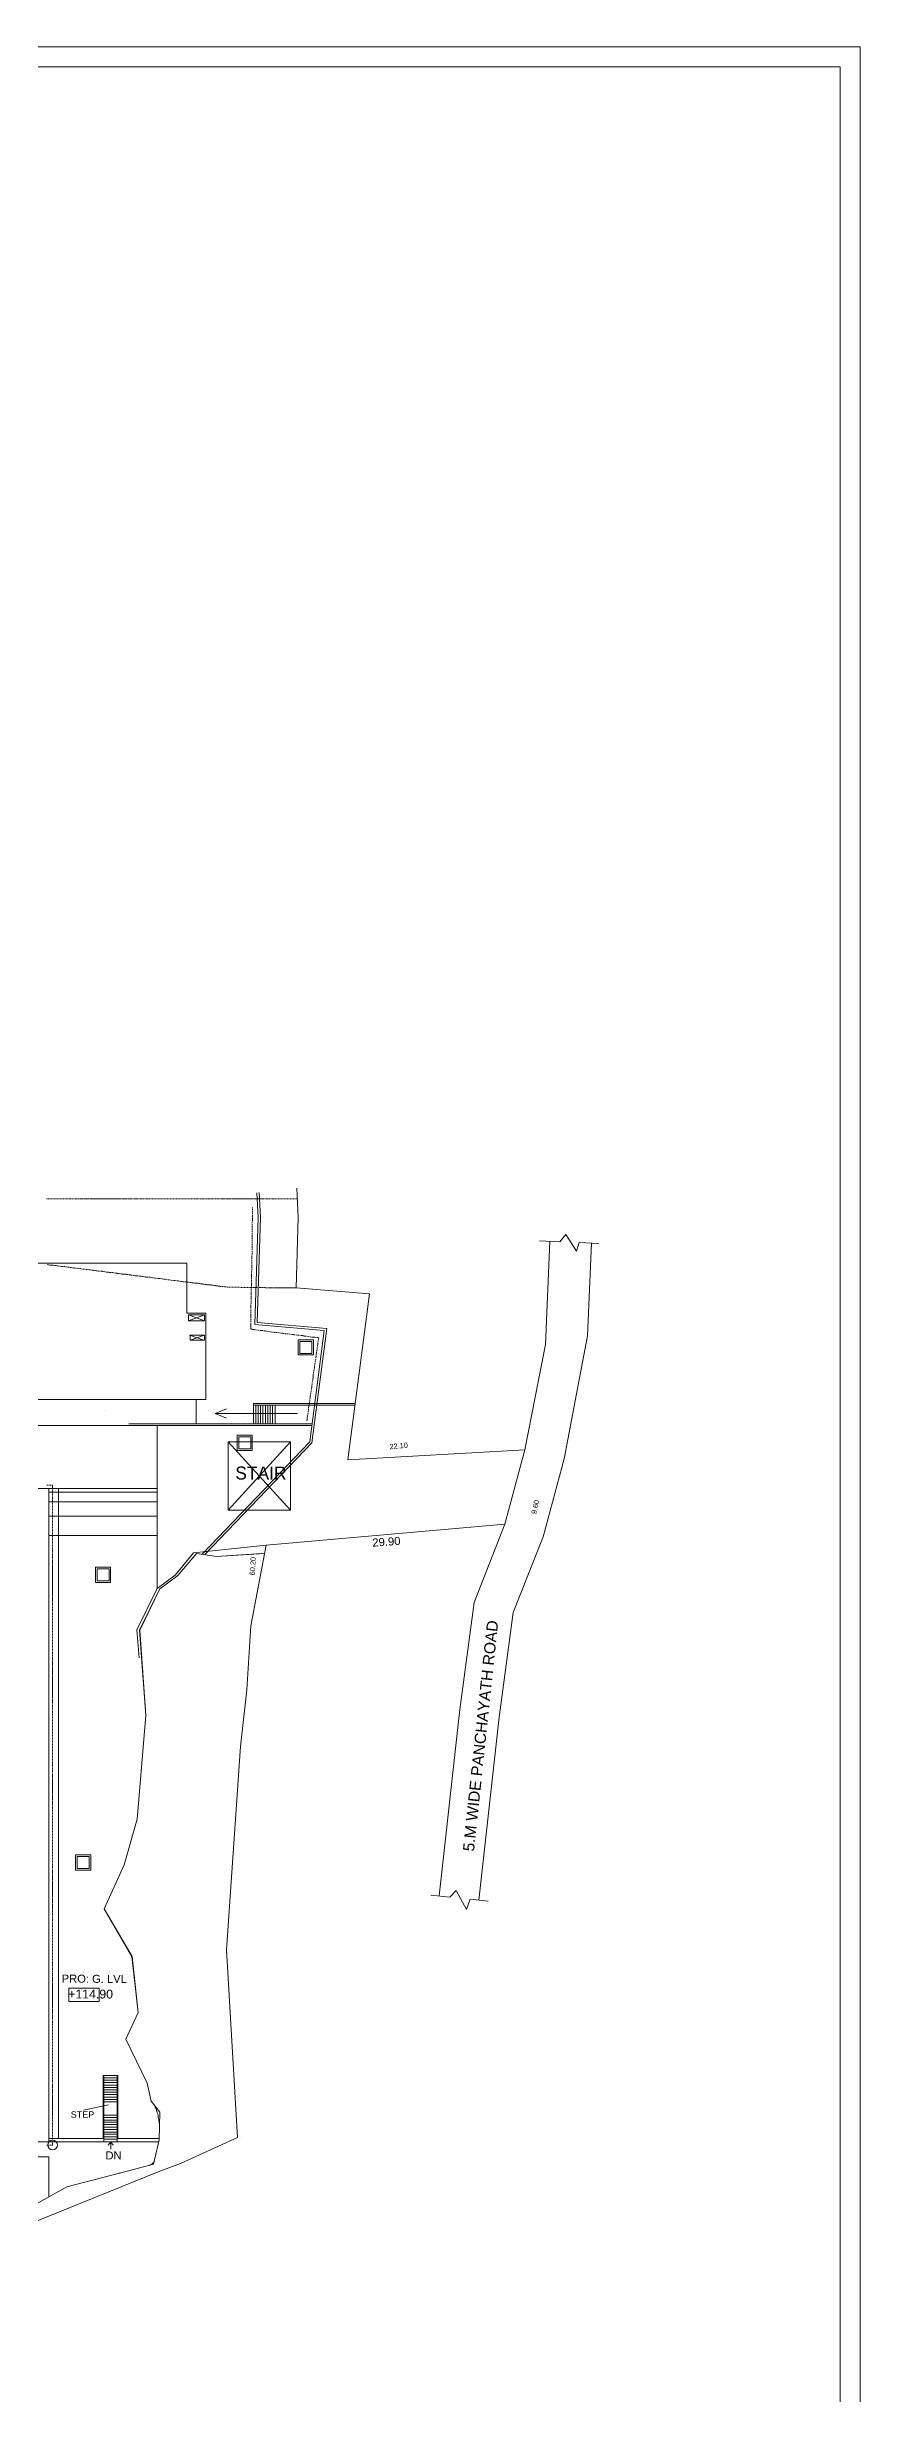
# Model space of a CAD drawing. Header units: inches. Extents: x 1969 to 240164, y 1364 to 46451.
# Drawn here: x 55597 to 65736, y 17221 to 46451 of the extents above; entities that cross this region are included whole.
import ezdxf

# ---------------------------------------------------------------- set-up
doc = ezdxf.new("R2010")
doc.units = ezdxf.units.IN
doc.header["$MEASUREMENT"] = 0
for name, color, linetype in [('PDF_0', 7, 'Continuous'), ('PDF_BH_Waste', 7, 'Continuous'), ('PDF_BOUNDARY', 7, 'Continuous'), ('PDF_CAR', 7, 'Continuous'), ('PDF_earth cutting area', 7, 'Continuous'), ('PDF_ESElevation', 7, 'Continuous'), ('PDF_ESMajor', 7, 'Continuous'), ('PDF_ESMinor', 7, 'Continuous'), ('PDF_foot path', 7, 'Continuous'), ('PDF_Hach', 7, 'Continuous'), ('PDF_HAT', 7, 'Continuous'), ('PDF_INTERNAL ROAD', 7, 'Continuous'), ('PDF_Lines', 7, 'Continuous'), ('PDF_RETAINING WALL', 7, 'Continuous'), ('PDF_ROAD', 7, 'Continuous'), ('PDF_S_USS_CIRCLE_TXT', 7, 'Continuous'), ('PDF_TEX', 7, 'Continuous'), ('PDF_TEXT', 7, 'Continuous'), ('PDF_TEXT2', 7, 'Continuous'), ('PDF_THIN-1', 7, 'Continuous'), ('PDF_title', 7, 'Continuous'), ('PDF_TXT', 7, 'Continuous'), ('PDF_Wall', 7, 'Continuous')]:
    doc.layers.add(name, color=color, linetype=linetype)
doc.styles.add('PDF ArialMT', font='arial.ttf')
doc.styles.add('PDF Century Gothic', font='GOTHIC.TTF')
doc.styles.add('PDF Swiss721BT-LightExtended', font='arial.ttf')

msp = doc.modelspace()

# ---------------------------------------------------------------- linework, layer by layer
at = {"layer": 'PDF_0', "lineweight": 0}
for points in [[(55592, 32100), (55605, 32100)], [(55612, 32100), (55622, 32100)], [(55629, 32100), (55643, 32100)], [(55649, 32100), (55660, 32100)], [(55667, 32100), (55680, 32100)], [(55687, 32100), (55697, 32100)], [(55704, 32100), (55718, 32100)], [(55724, 32100), (55735, 32100)], [(55742, 32100), (55755, 32100)], [(55762, 32100), (55772, 32100)], [(55779, 32100), (55793, 32100)], [(55799, 32100), (55810, 32100)], [(55817, 32100), (55830, 32100)], [(55837, 32100), (55847, 32100)], [(55854, 32100), (55868, 32100)], [(55874, 32100), (55885, 32100)], [(55892, 32100), (55905, 32100)], [(55912, 32100), (55922, 32100)], [(55929, 32100), (55943, 32100)], [(55949, 32100), (55960, 32100)], [(55967, 32100), (55980, 32100)], [(55987, 32100), (55997, 32100)], [(56004, 32100), (56018, 32100)], [(56024, 32100), (56035, 32100)], [(56041, 32100), (56055, 32100)], [(56062, 32100), (56072, 32100)], [(56079, 32100), (56093, 32100)], [(56099, 32100), (56110, 32100)], [(56116, 32100), (56130, 32100)], [(56137, 32100), (56147, 32100)], [(56154, 32100), (56168, 32100)], [(56174, 32100), (56185, 32100)], [(56191, 32100), (56205, 32100)], [(56212, 32100), (56222, 32100)], [(56229, 32100), (56243, 32100)], [(56249, 32100), (56260, 32100)], [(56266, 32100), (56280, 32100)], [(56287, 32100), (56297, 32100)], [(56304, 32100), (56318, 32100)], [(56324, 32100), (56335, 32100)], [(56341, 32100), (56355, 32100)], [(56362, 32100), (56372, 32100)], [(56379, 32100), (56393, 32100)], [(56399, 32100), (56410, 32100)], [(56416, 32100), (56430, 32100)], [(56437, 32100), (56447, 32100)], [(56454, 32100), (56468, 32100)], [(56474, 32100), (56485, 32100)], [(56491, 32100), (56505, 32100)], [(56512, 32100), (56522, 32100)], [(56529, 32100), (56543, 32100)], [(56549, 32100), (56560, 32100)], [(56566, 32100), (56580, 32100)], [(56587, 32100), (56597, 32100)], [(56604, 32100), (56618, 32100)], [(56624, 32100), (56635, 32100)], [(56641, 32100), (56655, 32100)], [(56662, 32100), (56672, 32100)], [(56679, 32100), (56693, 32100)], [(56699, 32100), (56710, 32100)], [(56716, 32100), (56730, 32100)], [(56737, 32100), (56747, 32100)], [(56754, 32100), (56768, 32100)], [(56774, 32100), (56785, 32100)], [(56791, 32100), (56805, 32100)], [(56812, 32100), (56822, 32100)], [(56829, 32100), (56843, 32100)], [(56849, 32100), (56860, 32100)], [(56866, 32100), (56880, 32100)], [(56887, 32100), (56897, 32100)], [(56904, 32100), (56918, 32100)], [(56924, 32100), (56935, 32100)], [(56941, 32100), (56955, 32100)], [(56962, 32100), (56972, 32100)], [(56979, 32100), (56993, 32100)], [(56999, 32100), (57010, 32100)], [(57016, 32100), (57030, 32100)], [(57037, 32100), (57047, 32100)], [(57054, 32100), (57068, 32100)], [(57074, 32100), (57085, 32100)], [(57091, 32100), (57105, 32100)], [(57112, 32100), (57122, 32100)], [(57129, 32100), (57143, 32100)], [(57149, 32100), (57160, 32100)], [(57166, 32100), (57180, 32100)], [(57187, 32100), (57197, 32100)], [(57204, 32100), (57218, 32100)], [(57224, 32100), (57235, 32100)], [(57241, 32100), (57255, 32100)], [(57262, 32100), (57272, 32100)], [(57279, 32100), (57292, 32100)], [(57299, 32100), (57310, 32100)], [(57316, 32100), (57330, 32100)], [(57337, 32100), (57347, 32100)], [(57354, 32100), (57367, 32100)], [(57374, 32100), (57385, 32100)], [(57391, 32100), (57405, 32100)], [(57412, 32100), (57422, 32100)], [(57429, 32100), (57442, 32100)], [(57449, 32100), (57460, 32100)], [(57466, 32100), (57480, 32100)], [(57487, 32100), (57497, 32100)], [(57504, 32100), (57517, 32100)], [(57524, 32100), (57535, 32100)], [(57541, 32100), (57555, 32100)], [(57562, 32100), (57572, 32100)], [(57579, 32100), (57592, 32100)], [(57599, 32100), (57610, 32100)], [(57616, 32100), (57630, 32100)], [(57637, 32100), (57647, 32100)], [(57654, 32100), (57667, 32100)], [(57674, 32100), (57684, 32100)], [(57691, 32100), (57705, 32100)], [(57712, 32100), (57722, 32100)], [(57729, 32100), (57742, 32100)], [(57749, 32100), (57759, 32100)], [(57766, 32100), (57780, 32100)], [(57787, 32100), (57797, 32100)], [(57804, 32100), (57817, 32100)], [(57824, 32100), (57834, 32100)], [(57841, 32100), (57855, 32100)], [(57862, 32100), (57872, 32100)], [(57879, 32100), (57892, 32100)], [(57899, 32100), (57909, 32100)], [(57916, 32100), (57930, 32100)], [(57937, 32100), (57947, 32100)], [(57954, 32100), (57967, 32100)], [(57974, 32100), (57984, 32100)], [(57991, 32100), (58005, 32100)], [(58012, 32100), (58022, 32100)], [(58029, 32100), (58042, 32100)], [(58049, 32100), (58059, 32100)], [(58066, 32100), (58080, 32100)], [(58087, 32100), (58097, 32100)], [(58104, 32100), (58117, 32100)], [(58124, 32100), (58134, 32100)], [(58141, 32100), (58155, 32100)], [(58162, 32100), (58172, 32100)], [(58179, 32100), (58192, 32100)], [(58199, 32100), (58209, 32100)], [(58216, 32100), (58230, 32100)], [(58237, 32100), (58247, 32100)], [(58254, 32100), (58267, 32100)], [(58274, 32100), (58284, 32100)], [(58291, 32100), (58305, 32100)], [(58312, 32100), (58322, 32100)], [(58329, 32100), (58342, 32100)], [(58349, 32100), (58359, 32100)], [(58366, 32100), (58380, 32100)], [(58387, 32100), (58397, 32100)], [(58404, 32100), (58417, 32100)], [(58424, 32100), (58434, 32100)], [(58441, 32100), (58455, 32100)], [(58462, 32100), (58472, 32100)], [(58479, 32100), (58492, 32100)], [(58499, 32100), (58509, 32100)], [(58516, 32100), (58530, 32100)], [(58537, 32100), (58547, 32100)], [(58554, 32100), (58567, 32100)], [(58574, 32100), (58584, 32100)], [(58591, 32100), (58605, 32100)], [(58612, 32100), (58622, 32100)], [(58629, 32100), (58642, 32100)], [(58649, 32100), (58659, 32100)], [(58666, 32100), (58680, 32100)], [(58687, 32100), (58697, 32100)], [(58704, 32100), (58717, 32100)], [(57848, 30999), (57862, 30999)], [(57869, 30999), (57879, 30999)], [(57886, 30999), (57899, 30999)], [(57906, 30999), (57916, 30999)], [(57923, 30999), (57937, 30999)], [(57944, 30999), (57954, 30999)], [(57961, 30999), (57974, 30999)], [(57981, 30999), (57991, 30999)], [(57998, 30999), (58012, 30995)], [(58019, 30995), (58029, 30995)], [(58036, 30995), (58049, 30995)], [(58056, 30995), (58066, 30995)], [(58073, 30995), (58087, 30995)], [(58094, 30995), (58104, 30995)], [(58111, 30995), (58124, 30995)], [(58131, 30995), (58141, 30995)], [(58148, 30995), (58162, 30995)], [(58169, 30995), (58179, 30995)], [(58186, 30995), (58199, 30995)], [(58206, 30995), (58216, 30995)], [(58223, 30995), (58237, 30995)], [(58244, 30995), (58254, 30995)], [(58261, 30995), (58274, 30995)], [(58281, 30995), (58291, 30995)], [(58298, 30995), (58312, 30995)], [(58319, 30992), (58329, 30992)], [(58336, 30992), (58349, 30992)], [(58356, 30992), (58366, 30992)], [(58373, 30992), (58387, 30992)], [(58394, 30992), (58404, 30992)], [(58411, 30992), (58424, 30992)], [(58431, 30992), (58441, 30992)], [(58448, 30992), (58462, 30992)], [(58468, 30992), (58479, 30992)], [(58486, 30992), (58499, 30992)], [(58506, 30992), (58516, 30992)], [(58523, 30992), (58537, 30992)], [(58543, 30992), (58554, 30992)], [(58561, 30992), (58574, 30992)], [(58581, 30992), (58591, 30992)], [(58598, 30992), (58612, 30992)], [(58618, 30992), (58629, 30989)], [(58636, 30989), (58649, 30989)], [(58656, 30989), (58666, 30989)], [(58673, 30989), (58687, 30989)], [(58693, 30989), (58704, 30989)], [(57361, 30580), (57562, 30655)], [(57361, 30655), (57562, 30580)], [(57555, 30338), (57374, 30399)], [(57381, 30338), (57562, 30399)], [(57456, 29598), (57456, 29598)], [(58680, 29550), (58172, 29550)], [(57456, 29298), (57456, 29298)], [(58721, 29424), (57988, 29424)], [(55622, 22709), (55622, 22705)], [(57834, 22705), (57834, 22709)], [(55854, 19522), (55854, 19518)]]:
    msp.add_lwpolyline(points, dxfattribs=at)
for points in [[(52162, 29598), (52104, 29598), (52104, 29618), (52162, 29618), (52162, 30218), (52104, 30218), (52104, 30239), (52162, 30239), (52162, 31299), (57340, 31299), (57340, 30675), (57579, 30675), (57579, 29598)], [(55615, 31278), (55602, 31282)], [(55632, 31275), (55622, 31278)], [(55653, 31275), (55639, 31275)], [(55670, 31272), (55660, 31275)], [(55690, 31268), (55677, 31272)], [(55707, 31268), (55694, 31268)], [(55728, 31265), (55714, 31268)], [(55745, 31261), (55731, 31265)], [(55762, 31261), (55752, 31261)], [(55782, 31258), (55769, 31258)], [(55799, 31255), (55789, 31258)], [(55820, 31255), (55806, 31255)], [(55837, 31251), (55827, 31251)], [(55857, 31248), (55844, 31251)], [(55874, 31248), (55864, 31248)], [(55895, 31244), (55881, 31244)], [(55912, 31241), (55898, 31244)], [(55932, 31241), (55919, 31241)], [(55949, 31237), (55936, 31237)], [(55967, 31234), (55956, 31237)], [(55987, 31231), (55973, 31234)], [(56004, 31231), (55994, 31231)], [(56024, 31227), (56011, 31231)], [(56041, 31224), (56031, 31227)], [(56062, 31224), (56048, 31224)], [(56079, 31220), (56069, 31224)], [(56099, 31217), (56086, 31220)], [(56116, 31217), (56106, 31217)], [(56137, 31214), (56123, 31214)], [(56154, 31210), (56140, 31214)], [(56174, 31210), (56161, 31210)], [(56191, 31207), (56178, 31207)], [(56209, 31203), (56198, 31207)], [(56229, 31203), (56215, 31203)], [(56246, 31200), (56236, 31200)], [(56266, 31197), (56253, 31200)], [(56284, 31197), (56273, 31197)], [(56304, 31193), (56290, 31193)], [(56321, 31190), (56311, 31193)], [(56341, 31186), (56328, 31190)], [(56359, 31186), (56345, 31186)], [(56379, 31183), (56365, 31186)], [(56396, 31180), (56382, 31183)], [(56413, 31180), (56403, 31180)], [(56433, 31176), (56420, 31180)], [(56451, 31173), (56440, 31176)], [(56471, 31173), (56457, 31173)], [(56488, 31169), (56478, 31169)], [(56508, 31166), (56495, 31169)], [(56526, 31166), (56515, 31166)], [(56546, 31162), (56532, 31162)], [(56563, 31159), (56553, 31162)], [(56583, 31159), (56570, 31159)], [(56601, 31156), (56587, 31156)], [(56621, 31152), (56607, 31156)], [(56638, 31152), (56624, 31152)], [(56655, 31149), (56645, 31149)], [(56676, 31145), (56662, 31149)], [(56693, 31142), (56682, 31145)], [(56713, 31142), (56699, 31142)], [(56730, 31139), (56720, 31142)], [(56751, 31135), (56737, 31139)], [(56768, 31135), (56757, 31135)], [(56788, 31132), (56774, 31135)], [(56805, 31128), (56791, 31132)], [(56825, 31128), (56812, 31128)], [(56843, 31125), (56829, 31125)], [(56860, 31122), (56849, 31125)], [(56880, 31122), (56866, 31122)], [(56897, 31118), (56887, 31118)], [(56918, 31115), (56904, 31118)], [(56935, 31115), (56924, 31115)], [(56955, 31111), (56941, 31111)], [(56972, 31108), (56962, 31111)], [(56993, 31108), (56979, 31108)], [(57010, 31105), (56996, 31105)], [(57030, 31101), (57016, 31105)], [(57047, 31098), (57033, 31101)], [(57068, 31098), (57054, 31098)], [(57085, 31094), (57071, 31098)], [(57102, 31091), (57091, 31094)], [(57122, 31091), (57108, 31091)], [(57139, 31087), (57129, 31091)], [(57160, 31084), (57146, 31087)], [(57177, 31084), (57166, 31084)], [(57197, 31081), (57183, 31081)], [(57214, 31077), (57204, 31081)], [(57235, 31077), (57221, 31077)], [(57252, 31074), (57238, 31074)], [(57272, 31070), (57258, 31074)], [(57289, 31070), (57275, 31070)], [(57306, 31067), (57296, 31067)], [(57327, 31064), (57313, 31067)], [(57344, 31064), (57333, 31064)], [(57364, 31060), (57350, 31060)], [(57381, 31057), (57371, 31060)], [(57402, 31053), (57388, 31057)], [(57419, 31053), (57408, 31053)], [(57439, 31050), (57425, 31053)], [(57456, 31047), (57442, 31050)], [(57477, 31047), (57463, 31047)], [(57494, 31043), (57480, 31047)], [(57511, 31040), (57500, 31043)], [(57531, 31040), (57517, 31040)], [(57548, 31036), (57538, 31036)], [(57569, 31033), (57555, 31036)], [(57586, 31033), (57575, 31033)], [(57606, 31030), (57592, 31030)], [(57623, 31026), (57613, 31030)], [(57644, 31026), (57630, 31026)], [(57661, 31023), (57650, 31023)], [(57681, 31019), (57667, 31023)], [(57698, 31019), (57684, 31019)], [(57719, 31016), (57705, 31016)], [(57736, 31013), (57722, 31016)], [(57753, 31013), (57742, 31013)], [(57773, 31009), (57759, 31009)], [(57790, 31006), (57780, 31009)], [(57811, 31002), (57797, 31006)], [(57828, 31002), (57817, 31002)], [(57848, 30999), (57834, 31002)], [(57562, 30580), (57361, 30580), (57361, 30655), (57562, 30655)], [(57562, 30338), (57381, 30338), (57381, 30399), (57562, 30399)]]:
    msp.add_lwpolyline(points, close=True, dxfattribs=at)
at = {"layer": 'PDF_BH_Waste', "lineweight": 0}
for points in [[(1969, 1364), (65736, 1364), (65736, 46451), (1969, 46451)], [(2218, 1612), (65487, 1612), (65487, 46202), (2218, 46202)]]:
    msp.add_lwpolyline(points, close=True, dxfattribs=at)
at = {"layer": 'PDF_BOUNDARY', "lineweight": 0}
msp.add_lwpolyline([(58329, 27784), (61308, 28047), (61557, 28974), (59348, 28848), (59617, 30914), (58704, 30989), (58731, 31868), (58711, 32233), (58731, 31868), (58704, 30989), (59617, 30914), (59348, 28848), (61557, 28974), (61308, 28047), (58329, 27784), (58141, 26779)], close=True, dxfattribs=at)
for points in [[(58141, 26779), (58329, 27784), (58141, 26779), (58090, 25981), (58012, 25276), (57834, 22743), (57974, 20405), (57262, 20081), (57003, 19985), (52510, 18165), (43232, 21560), (38698, 25657), (38176, 20186), (37740, 15609), (29065, 15346), (24017, 15193), (18996, 15118), (19442, 16686), (8769, 16604), (8824, 18274), (8909, 20326), (8950, 20947), (9080, 21601), (9083, 21625)], [(58005, 20401), (58005, 20401)]]:
    msp.add_lwpolyline(points, dxfattribs=at)
at = {"layer": 'PDF_CAR', "lineweight": 0}
msp.add_lwpolyline([(56365, 20810), (56052, 20745)], dxfattribs=at)
msp.add_lwpolyline([(56365, 20810), (56365, 20810), (56365, 20810)], close=True, dxfattribs=at)
at = {"layer": 'PDF_earth cutting area', "lineweight": 0}
for points in [[(56747, 26383), (56720, 26728), (56972, 27246), (57197, 27409), (57425, 27689), (58329, 27784)], [(54825, 19222), (55844, 19791), (56597, 19985), (56924, 20071), (56996, 20377), (57003, 20722), (56897, 20858), (56849, 21080), (56580, 21628), (56733, 21962), (56655, 22658), (56311, 23254), (56560, 23803), (56723, 24372), (56829, 25661), (56751, 26724), (57003, 27242), (57228, 27406), (57460, 27682), (57712, 27645), (58308, 27682)]]:
    msp.add_lwpolyline(points, dxfattribs=at)
at = {"layer": 'PDF_ESElevation', "lineweight": 0}
msp.add_lwpolyline([(55622, 28490), (55742, 28490), (55742, 20391)], dxfattribs=at)
at = {"layer": 'PDF_ESMajor', "lineweight": 0}
for points in [[(56999, 20565), (56999, 20572), (56996, 20589), (56996, 20602), (56993, 20616), (56993, 20630), (56989, 20643), (56986, 20653), (56986, 20664), (56982, 20674), (56982, 20684), (56979, 20691), (56979, 20701), (56975, 20708), (56972, 20718), (56972, 20725), (56969, 20732), (56965, 20739), (56962, 20749), (56962, 20756), (56958, 20763), (56955, 20769), (56952, 20776), (56952, 20780), (56948, 20783), (56948, 20786), (56948, 20790), (56945, 20793), (56945, 20797), (56945, 20800)], [(56495, 19961), (56498, 19961), (56512, 19965)]]:
    msp.add_lwpolyline(points, dxfattribs=at)
at = {"layer": 'PDF_ESMinor', "lineweight": 0}
for points in [[(58049, 29387), (58049, 29387)], [(56877, 20057), (56880, 20060), (56897, 20067), (56911, 20077), (56921, 20088), (56931, 20098)], [(56924, 20071), (56924, 20071)]]:
    msp.add_lwpolyline(points, dxfattribs=at)
at = {"layer": 'PDF_foot path', "lineweight": 0}
msp.add_lwpolyline([(53222, 20166), (55622, 20166), (55622, 19668)], dxfattribs=at)
at = {"layer": 'PDF_Hach', "lineweight": 0}
for points in [[(55622, 28490), (56972, 28490)], [(55622, 28446), (56972, 28446)], [(55622, 28326), (56972, 28326)], [(55622, 28146), (56972, 28146)], [(55622, 27904), (56972, 27904)]]:
    msp.add_lwpolyline(points, dxfattribs=at)
at = {"layer": 'PDF_HAT', "lineweight": 0}
msp.add_lwpolyline([(53222, 24008), (53222, 21973), (53222, 20953), (53468, 20953), (53468, 20353), (54426, 20353), (54903, 20353), (55622, 20353), (55622, 28490), (53253, 28490), (53222, 28490), (53222, 24430), (53042, 24430), (53042, 24008)], close=True, dxfattribs=at)
at = {"layer": 'PDF_INTERNAL ROAD', "lineweight": 0}
for points in [[(61557, 28974), (61812, 30283), (61867, 31572)], [(61737, 31575), (61993, 31565), (62065, 31653), (62201, 31449), (62235, 31554), (62477, 31541)], [(62385, 31548), (62337, 30392), (62044, 28862), (61785, 27890), (61410, 26946), (61240, 25671)], [(61308, 28047), (60923, 27072), (60746, 25736), (60486, 23414)], [(61240, 25681), (60984, 23363)], [(60384, 23425), (60619, 23401), (60698, 23483), (60827, 23244), (60875, 23374), (61097, 23350)]]:
    msp.add_lwpolyline(points, dxfattribs=at)
at = {"layer": 'PDF_Lines', "lineweight": 0}
for points in [[(56924, 20071), (56996, 20377), (57003, 20722), (56897, 20858), (56849, 21080), (56580, 21628), (56733, 21962), (56658, 22658), (56311, 23254), (56560, 23803), (56723, 24372), (56829, 25661), (56754, 26724), (57003, 27242), (57228, 27406), (57460, 27682), (57712, 27645), (58278, 27679)], [(54825, 19222), (55844, 19791), (54825, 19222)]]:
    msp.add_lwpolyline(points, dxfattribs=at)
at = {"layer": 'PDF_RETAINING WALL', "lineweight": 0}
for points in [[(57531, 27672), (58874, 29073), (59055, 30457), (58189, 30532), (58230, 31865), (58213, 32175)], [(57565, 27669), (58901, 29059), (59089, 30484), (58220, 30559), (58261, 31865), (58244, 32178)], [(56924, 20071), (56996, 20377), (57003, 20722), (56897, 20858), (56849, 21080), (56580, 21628), (56733, 21962), (56655, 22658), (56311, 23254), (56560, 23803), (56723, 24372), (56829, 25661), (56751, 26724), (57003, 27242), (57228, 27406), (57460, 27682), (57712, 27645), (58271, 27679)]]:
    msp.add_lwpolyline(points, dxfattribs=at)
msp.add_lwpolyline([(56924, 20071), (56597, 19985)], close=True, dxfattribs=at)
at = {"layer": 'PDF_ROAD', "lineweight": 0}
msp.add_lwpolyline([(54041, 28490), (55622, 28490), (55622, 20353), (53475, 20353), (53475, 20953), (53222, 20953), (53222, 24008), (53042, 24008), (53042, 24430), (53222, 24430), (53222, 28040)], dxfattribs=at)
at = {"layer": 'PDF_S_USS_CIRCLE_TXT', "lineweight": 0}
for points in [[(58172, 29298), (58172, 29550), (58441, 29550)], [(58203, 29530), (58203, 29298)], [(58230, 29530), (58230, 29298)], [(58261, 29530), (58261, 29298)], [(58291, 29530), (58291, 29298)], [(58322, 29530), (58322, 29298)], [(58353, 29530), (58353, 29298)], [(58380, 29530), (58380, 29298)], [(58411, 29530), (58411, 29298)], [(58441, 29530), (58441, 29298)], [(58636, 29073), (57855, 28221)], [(57855, 29073), (58636, 28221)]]:
    msp.add_lwpolyline(points, dxfattribs=at)
msp.add_lwpolyline([(57855, 29073), (58636, 29073), (58636, 28221), (57855, 28221)], close=True, dxfattribs=at)
at = {"layer": 'PDF_TEX', "lineweight": 0}
for points in [[(58731, 30344), (58922, 30344), (58922, 30154), (58731, 30154)], [(58751, 30324), (58901, 30324), (58901, 30174), (58751, 30174)], [(57967, 29155), (58158, 29155), (58158, 28964), (57967, 28964)], [(57988, 29134), (58138, 29134), (58138, 28984), (57988, 28984)], [(56202, 27512), (56389, 27512), (56389, 27321), (56202, 27321)], [(56222, 27491), (56372, 27491), (56372, 27341), (56222, 27341)], [(55953, 23926), (56144, 23926), (56144, 23735), (55953, 23735)], [(55973, 23905), (56123, 23905), (56123, 23755), (55973, 23755)]]:
    msp.add_lwpolyline(points, close=True, dxfattribs=at)
for points in [[(57442, 29598), (57456, 29598), (57456, 29451)], [(58094, 29277), (52023, 29277)], [(56972, 27246), (56972, 29277)], [(57442, 29298), (57456, 29298), (57456, 29448)], [(57456, 29451), (57456, 29451)], [(57456, 29448), (57456, 29448)], [(57988, 29424), (57695, 29424), (57834, 29485)], [(57695, 29424), (57834, 29366)], [(55622, 26383), (55622, 28490), (53253, 28490), (53222, 28490), (53222, 26383)]]:
    msp.add_lwpolyline(points, dxfattribs=at)
at = {"layer": 'PDF_TEXT2', "lineweight": 0}
for points in [[(58162, 31977), (58162, 31991)], [(58162, 31957), (58162, 31970)], [(58162, 31933), (58162, 31950)], [(58162, 31912), (58162, 31926)], [(58162, 31889), (58162, 31902)], [(58162, 31865), (58162, 31882)], [(58155, 31595), (58155, 31612)], [(58155, 31575), (58155, 31589)], [(58158, 31800), (58158, 31814)], [(58158, 31776), (58158, 31790)], [(58158, 31752), (58158, 31769)], [(58158, 31732), (58158, 31745)], [(58158, 31708), (58158, 31725)], [(58158, 31687), (58158, 31701)], [(58158, 31664), (58158, 31677)], [(58158, 31640), (58158, 31657)], [(58158, 31619), (58158, 31633)], [(58162, 31844), (58162, 31858)], [(58162, 31820), (58162, 31837)], [(58151, 31394), (58155, 31408)], [(58151, 31370), (58151, 31387)], [(58151, 31350), (58151, 31364)], [(58151, 31326), (58151, 31340)], [(58151, 31302), (58151, 31319)], [(58151, 31282), (58151, 31295)], [(58155, 31551), (58155, 31565)], [(58155, 31527), (58155, 31544)], [(58155, 31507), (58155, 31520)], [(58155, 31483), (58155, 31500)], [(58155, 31462), (58155, 31476)], [(58155, 31439), (58155, 31452)], [(58155, 31415), (58155, 31432)], [(58145, 30989), (58148, 31002)], [(58148, 31190), (58151, 31207)], [(58148, 31169), (58148, 31183)], [(58148, 31145), (58148, 31162)], [(58148, 31125), (58148, 31139)], [(58148, 31101), (58148, 31115)], [(58148, 31077), (58148, 31094)], [(58148, 31057), (58148, 31070)], [(58148, 31033), (58148, 31050)], [(58148, 31013), (58148, 31026)], [(58151, 31258), (58151, 31275)], [(58151, 31237), (58151, 31251)], [(58151, 31214), (58151, 31227)], [(58141, 30788), (58145, 30801)], [(58141, 30764), (58141, 30777)], [(58141, 30740), (58141, 30757)], [(58141, 30719), (58141, 30733)], [(58141, 30695), (58141, 30713)], [(58145, 30965), (58145, 30982)], [(58145, 30944), (58145, 30958)], [(58145, 30920), (58145, 30938)], [(58145, 30900), (58145, 30914)], [(58145, 30876), (58145, 30890)], [(58145, 30852), (58145, 30869)], [(58145, 30832), (58145, 30845)], [(58145, 30808), (58145, 30825)], [(58138, 30583), (58141, 30600)], [(58138, 30563), (58138, 30576)], [(58138, 30539), (58138, 30552)], [(58138, 30515), (58138, 30532)], [(58138, 30494), (58138, 30508)], [(58155, 30474), (58138, 30474), (58138, 30488)], [(58141, 30675), (58141, 30689)], [(58141, 30651), (58141, 30665)], [(58141, 30627), (58141, 30644)], [(58141, 30607), (58141, 30621)], [(58179, 30471), (58162, 30471)], [(58199, 30467), (58186, 30467)], [(58223, 30464), (58209, 30467)], [(58244, 30460), (58230, 30464)], [(58267, 30457), (58254, 30460)], [(58291, 30457), (58274, 30457)], [(58312, 30453), (58298, 30453)], [(58336, 30450), (58319, 30450)], [(58356, 30447), (58342, 30450)], [(58380, 30443), (58363, 30447)], [(58400, 30440), (58387, 30443)], [(58424, 30440), (58411, 30440)], [(58445, 30436), (58431, 30436)], [(58468, 30433), (58455, 30436)], [(58492, 30430), (58475, 30433)], [(58513, 30426), (58499, 30430)], [(58537, 30426), (58520, 30426)], [(58557, 30423), (58543, 30423)], [(58581, 30419), (58564, 30419)], [(58601, 30416), (58588, 30419)], [(58625, 30413), (58608, 30416)], [(58646, 30409), (58632, 30413)], [(58670, 30409), (58656, 30409)], [(58690, 30406), (58676, 30406)], [(58714, 30402), (58700, 30406)], [(58738, 30399), (58721, 30402)], [(58758, 30396), (58745, 30399)], [(58782, 30396), (58765, 30396)], [(58803, 30392), (58789, 30392)], [(58826, 30389), (58809, 30389)], [(58847, 30385), (58833, 30389)], [(58871, 30382), (58854, 30385)], [(58891, 30378), (58878, 30382)], [(58915, 30378), (58901, 30378)], [(58939, 30375), (58922, 30375)], [(58959, 30372), (58946, 30372)], [(58949, 30113), (58949, 30126)], [(58953, 30133), (58953, 30147)], [(58956, 30157), (58956, 30171)], [(58959, 30177), (58959, 30194)], [(58963, 30201), (58963, 30215)], [(58983, 30355), (58987, 30368), (58966, 30372)], [(58966, 30246), (58970, 30259)], [(58966, 30222), (58966, 30239)], [(58970, 30266), (58973, 30283)], [(58973, 30290), (58976, 30303)], [(58976, 30310), (58980, 30327)], [(58980, 30334), (58983, 30348)], [(58908, 29823), (58908, 29837)], [(58912, 29843), (58912, 29860)], [(58915, 29867), (58915, 29881)], [(58918, 29911), (58922, 29925)], [(58918, 29888), (58918, 29905)], [(58922, 29932), (58925, 29949)], [(58925, 29956), (58929, 29969)], [(58929, 29976), (58932, 29993)], [(58932, 30000), (58935, 30014)], [(58935, 30021), (58939, 30038)], [(58939, 30044), (58942, 30058)], [(58942, 30068), (58946, 30082)], [(58946, 30089), (58949, 30102)], [(58864, 29509), (58864, 29526)], [(58867, 29533), (58867, 29547)], [(58871, 29554), (58871, 29571)], [(58874, 29598), (58878, 29615)], [(58874, 29577), (58874, 29591)], [(58878, 29622), (58881, 29635)], [(58881, 29642), (58884, 29659)], [(58884, 29666), (58888, 29680)], [(58888, 29687), (58891, 29704)], [(58891, 29710), (58895, 29724)], [(58895, 29734), (58898, 29748)], [(58898, 29755), (58901, 29768)], [(58901, 29779), (58905, 29792)], [(58905, 29799), (58905, 29813)], [(58837, 29335), (58840, 29346)], [(58840, 29352), (58843, 29370)], [(58843, 29376), (58847, 29390)], [(58847, 29397), (58850, 29414)], [(58850, 29421), (58854, 29434)], [(58854, 29445), (58857, 29458)], [(58857, 29465), (58857, 29479)], [(58860, 29489), (58860, 29502)]]:
    msp.add_lwpolyline(points, dxfattribs=at)
at = {"layer": 'PDF_THIN-1', "lineweight": 0}
for points in [[(56297, 20391), (56297, 21178), (56481, 21178), (56481, 20391)], [(56307, 20353), (56307, 21178)], [(56307, 21148), (56471, 21148)], [(56307, 21120), (56471, 21120)], [(56307, 21090), (56471, 21090)], [(56307, 21059), (56471, 21059)], [(56471, 20353), (56471, 21178)], [(56307, 21028), (56471, 21028)], [(56307, 20998), (56471, 20998)], [(56307, 20970), (56471, 20970)], [(56307, 20940), (56471, 20940)], [(56307, 20909), (56471, 20909)], [(56307, 20878), (56471, 20878)], [(56307, 20848), (56471, 20848)], [(56307, 20684), (56471, 20684)], [(56307, 20653), (56471, 20653)], [(56307, 20623), (56471, 20623)], [(56307, 20595), (56471, 20595)], [(56307, 20565), (56471, 20565)], [(56307, 20534), (56471, 20534)], [(56307, 20503), (56471, 20503)], [(56307, 20473), (56471, 20473)], [(55622, 20391), (56307, 20391)], [(55622, 20353), (56993, 20353)], [(56307, 20446), (56471, 20446)], [(56307, 20415), (56471, 20415)], [(56307, 20384), (56471, 20384)], [(56471, 20391), (56996, 20391)]]:
    msp.add_lwpolyline(points, dxfattribs=at)
at = {"layer": 'PDF_title', "lineweight": 0}
msp.add_lwpolyline([(57003, 19985), (57262, 20081)], dxfattribs=at)
at = {"layer": 'PDF_TXT', "lineweight": 0}
for points in [[(56321, 29468), (56321, 29468)], [(55609, 28534), (55598, 28534)], [(55629, 28534), (55615, 28534)], [(55646, 28534), (55636, 28534)], [(55667, 28521), (55667, 28534), (55653, 28534)], [(55667, 28504), (55667, 28514)], [(55667, 28483), (55667, 28497)], [(55667, 28466), (55667, 28476)], [(55667, 28446), (55667, 28459)], [(55667, 28429), (55667, 28439)], [(55667, 28408), (55667, 28422)], [(55667, 28391), (55667, 28401)], [(55667, 28371), (55667, 28384)], [(55667, 28354), (55667, 28364)], [(55667, 28333), (55667, 28347)], [(55667, 28316), (55667, 28326)], [(55667, 28296), (55667, 28309)], [(55667, 28279), (55667, 28289)], [(55667, 28258), (55667, 28272)], [(55667, 28241), (55667, 28251)], [(55667, 28221), (55667, 28234)], [(55667, 28204), (55667, 28214)], [(55667, 28183), (55667, 28197)], [(55667, 28166), (55667, 28176)], [(55667, 28146), (55667, 28159)], [(55667, 28129), (55667, 28139)], [(55667, 28108), (55667, 28122)], [(55667, 28091), (55667, 28101)], [(55667, 28071), (55667, 28084)], [(55667, 28054), (55667, 28064)], [(55667, 28033), (55667, 28047)], [(55667, 28016), (55667, 28026)], [(55667, 27996), (55667, 28009)], [(55667, 27979), (55667, 27989)], [(55667, 27958), (55667, 27972)], [(55667, 27941), (55667, 27951)], [(55667, 27921), (55667, 27934)], [(55667, 27904), (55667, 27914)], [(55667, 27883), (55667, 27897)], [(55667, 27866), (55667, 27876)], [(55667, 27846), (55667, 27859)], [(55667, 27829), (55667, 27839)], [(55667, 27808), (55667, 27822)], [(55667, 27791), (55667, 27802)], [(55667, 27771), (55667, 27784)], [(55667, 27754), (55667, 27764)], [(55667, 27733), (55667, 27747)], [(55667, 27716), (55667, 27727)], [(55667, 27696), (55667, 27709)], [(55667, 27679), (55667, 27689)], [(55667, 27658), (55667, 27672)], [(55667, 27641), (55667, 27652)], [(55667, 27621), (55667, 27634)], [(55667, 27604), (55667, 27614)], [(55667, 27583), (55667, 27597)], [(55667, 27566), (55667, 27577)], [(55667, 27546), (55667, 27559)], [(55667, 27529), (55667, 27539)], [(55667, 27508), (55667, 27522)], [(55667, 27491), (55667, 27502)], [(55667, 27471), (55667, 27484)], [(55667, 27454), (55667, 27464)], [(55667, 27433), (55667, 27447)], [(55667, 27416), (55667, 27427)], [(55667, 27396), (55667, 27409)], [(55667, 27379), (55667, 27389)], [(55667, 27358), (55667, 27372)], [(55667, 27341), (55667, 27352)], [(55667, 27321), (55667, 27335)], [(55667, 27304), (55667, 27314)], [(55667, 27283), (55667, 27297)], [(55667, 27266), (55667, 27277)], [(55667, 27246), (55667, 27260)], [(55667, 27229), (55667, 27239)], [(55667, 27208), (55667, 27222)], [(55667, 27191), (55667, 27202)], [(55667, 27171), (55667, 27185)], [(55667, 27154), (55667, 27164)], [(55667, 27133), (55667, 27147)], [(55667, 27116), (55667, 27127)], [(55667, 27096), (55667, 27110)], [(55667, 27079), (55667, 27089)], [(55667, 27058), (55667, 27072)], [(55667, 27041), (55667, 27052)], [(55667, 27021), (55667, 27035)], [(55667, 27004), (55667, 27014)], [(55667, 26983), (55667, 26997)], [(55667, 26966), (55667, 26977)], [(55667, 26946), (55667, 26960)], [(55667, 26929), (55667, 26939)], [(55667, 26908), (55667, 26922)], [(55667, 26891), (55667, 26902)], [(55667, 26871), (55667, 26885)], [(55667, 26854), (55667, 26864)], [(55667, 26833), (55667, 26847)], [(55667, 26816), (55667, 26827)], [(55667, 26796), (55667, 26810)], [(55667, 26779), (55667, 26789)], [(55667, 26758), (55667, 26772)], [(55667, 26741), (55667, 26752)], [(55667, 26721), (55667, 26735)], [(55667, 26704), (55667, 26714)], [(55667, 26683), (55667, 26697)], [(55667, 26666), (55667, 26677)], [(55667, 26646), (55667, 26660)], [(55667, 26629), (55667, 26639)], [(55667, 26608), (55667, 26622)], [(55667, 26591), (55667, 26602)], [(55667, 26571), (55667, 26585)], [(55667, 26554), (55667, 26564)], [(55667, 26533), (55667, 26547)], [(55667, 26516), (55667, 26527)], [(55667, 26496), (55667, 26510)], [(55667, 26479), (55667, 26489)], [(55667, 26458), (55667, 26472)], [(55667, 26441), (55667, 26452)], [(55667, 26421), (55667, 26435)], [(55667, 26404), (55667, 26414)], [(55667, 26383), (55667, 26397)], [(55667, 26366), (55667, 26377)], [(55667, 26346), (55667, 26360)], [(55667, 26329), (55667, 26339)], [(55667, 26308), (55667, 26322)], [(55667, 26291), (55667, 26302)], [(55667, 26271), (55667, 26285)], [(55667, 26254), (55667, 26264)], [(55667, 26233), (55667, 26247)], [(55667, 26216), (55667, 26227)], [(55667, 26196), (55667, 26210)], [(55667, 26179), (55667, 26189)], [(55667, 26159), (55667, 26172)], [(55667, 26141), (55667, 26152)], [(55667, 26121), (55667, 26135)], [(55667, 26104), (55667, 26114)], [(55667, 26084), (55667, 26097)], [(55667, 26066), (55667, 26077)], [(55667, 26046), (55667, 26060)], [(55667, 26029), (55667, 26039)], [(55667, 26009), (55667, 26022)], [(55667, 25991), (55667, 26002)], [(55667, 25971), (55667, 25985)], [(55667, 25954), (55667, 25964)], [(55667, 25934), (55667, 25947)], [(55667, 25916), (55667, 25927)], [(55667, 25896), (55667, 25910)], [(55667, 25879), (55667, 25889)], [(55667, 25859), (55667, 25872)], [(55667, 25841), (55667, 25852)], [(55667, 25821), (55667, 25835)], [(55667, 25804), (55667, 25814)], [(55667, 25784), (55667, 25797)], [(55667, 25767), (55667, 25777)], [(55667, 25746), (55667, 25760)], [(55667, 25729), (55667, 25739)], [(55667, 25709), (55667, 25722)], [(55667, 25692), (55667, 25702)], [(55667, 25671), (55667, 25685)], [(55667, 25654), (55667, 25664)], [(55667, 25634), (55667, 25647)], [(55667, 25617), (55667, 25627)], [(55667, 25596), (55667, 25610)], [(55667, 25579), (55667, 25589)], [(55667, 25559), (55667, 25572)], [(55667, 25542), (55667, 25552)], [(55667, 25521), (55667, 25535)], [(55667, 25504), (55667, 25514)], [(55667, 25484), (55667, 25497)], [(55667, 25467), (55667, 25477)], [(55667, 25446), (55667, 25460)], [(55667, 25429), (55667, 25439)], [(55667, 25409), (55667, 25422)], [(55667, 25392), (55667, 25402)], [(55667, 25371), (55667, 25385)], [(55667, 25354), (55667, 25364)], [(55667, 25334), (55667, 25347)], [(55667, 25317), (55667, 25327)], [(55667, 25296), (55667, 25310)], [(55667, 25279), (55667, 25289)], [(55667, 25259), (55667, 25272)], [(55667, 25242), (55667, 25252)], [(55667, 25221), (55667, 25235)], [(55667, 25204), (55667, 25214)], [(55667, 25184), (55667, 25197)], [(55667, 25167), (55667, 25177)], [(55667, 25146), (55667, 25160)], [(55667, 25129), (55667, 25139)], [(55667, 25109), (55667, 25122)], [(55667, 25092), (55667, 25102)], [(55667, 25071), (55667, 25085)], [(55667, 25054), (55667, 25064)], [(55667, 25034), (55667, 25047)], [(55667, 25017), (55667, 25027)], [(55667, 24996), (55667, 25010)], [(55667, 24979), (55667, 24989)], [(55667, 24959), (55667, 24972)], [(55667, 24942), (55667, 24952)], [(55667, 24921), (55667, 24935)], [(55667, 24904), (55667, 24914)], [(55667, 24884), (55667, 24897)], [(55667, 24867), (55667, 24877)], [(55667, 24846), (55667, 24860)], [(55667, 24829), (55667, 24839)], [(55667, 24809), (55667, 24822)], [(55667, 24792), (55667, 24802)], [(55667, 24771), (55667, 24785)], [(55667, 24754), (55667, 24764)], [(55667, 24734), (55667, 24747)], [(55667, 24717), (55667, 24727)], [(55667, 24696), (55667, 24710)], [(55667, 24679), (55667, 24689)], [(55667, 24659), (55667, 24672)], [(55667, 24642), (55667, 24652)], [(55667, 24621), (55667, 24635)], [(55667, 24604), (55667, 24614)], [(55667, 24584), (55667, 24597)], [(55667, 24567), (55667, 24577)], [(55667, 24546), (55667, 24560)], [(55667, 24529), (55667, 24539)], [(55667, 24509), (55667, 24522)], [(55667, 24492), (55667, 24502)], [(55667, 24471), (55667, 24485)], [(55667, 24454), (55667, 24464)], [(55667, 24434), (55667, 24447)], [(55667, 24417), (55667, 24427)], [(55667, 24396), (55667, 24410)], [(55667, 24379), (55667, 24389)], [(55667, 24359), (55667, 24372)], [(55667, 24342), (55667, 24352)], [(55667, 24321), (55667, 24335)], [(55667, 24304), (55667, 24314)], [(55667, 24284), (55667, 24297)], [(55667, 24267), (55667, 24277)], [(55667, 24246), (55667, 24260)], [(55667, 24229), (55667, 24239)], [(55667, 24209), (55667, 24222)], [(55667, 24192), (55667, 24202)], [(55667, 24171), (55667, 24185)], [(55667, 24154), (55667, 24164)], [(55667, 24134), (55667, 24147)], [(55667, 24117), (55667, 24127)], [(55667, 24096), (55667, 24110)], [(55667, 24079), (55667, 24089)], [(55667, 24059), (55667, 24072)], [(55667, 24042), (55667, 24052)], [(55667, 24021), (55667, 24035)], [(55667, 24004), (55667, 24014)], [(55667, 23984), (55667, 23997)], [(55667, 23967), (55667, 23977)], [(55667, 23946), (55667, 23960)], [(55667, 23929), (55667, 23939)], [(55667, 23909), (55667, 23922)], [(55667, 23892), (55667, 23902)], [(55667, 23871), (55667, 23885)], [(55667, 23854), (55667, 23864)], [(55667, 23834), (55667, 23847)], [(55667, 23817), (55667, 23827)], [(55667, 23796), (55667, 23810)], [(55667, 23779), (55667, 23789)], [(55667, 23759), (55667, 23772)], [(55667, 23742), (55667, 23752)], [(55667, 23721), (55667, 23735)], [(55667, 23704), (55667, 23714)], [(55667, 23684), (55667, 23697)], [(55667, 23667), (55667, 23677)], [(55667, 23646), (55667, 23660)], [(55667, 23629), (55667, 23639)], [(55667, 23609), (55667, 23622)], [(55667, 23592), (55667, 23602)], [(55667, 23571), (55667, 23585)], [(55667, 23554), (55667, 23564)], [(55667, 23534), (55667, 23547)], [(55667, 23517), (55667, 23527)], [(55667, 23496), (55667, 23510)], [(55667, 23479), (55667, 23489)], [(55667, 23459), (55667, 23472)], [(55667, 23442), (55667, 23452)], [(55667, 23421), (55667, 23435)], [(55667, 23404), (55667, 23414)], [(55667, 23384), (55667, 23397)], [(55667, 23367), (55667, 23377)], [(55667, 23346), (55667, 23360)], [(55667, 23329), (55667, 23339)], [(55667, 23309), (55667, 23322)], [(55667, 23292), (55667, 23302)], [(55667, 23271), (55667, 23285)], [(55667, 23254), (55667, 23265)], [(55667, 23234), (55667, 23247)], [(55667, 23217), (55667, 23227)], [(55667, 23196), (55667, 23210)], [(55667, 23179), (55667, 23190)], [(55667, 23159), (55667, 23172)], [(55667, 23142), (55667, 23152)], [(55667, 23121), (55667, 23135)], [(55667, 23104), (55667, 23115)], [(55667, 23084), (55667, 23097)], [(55667, 23067), (55667, 23077)], [(55667, 23046), (55667, 23060)], [(55667, 23029), (55667, 23040)], [(55667, 23009), (55667, 23022)], [(55667, 22992), (55667, 23002)], [(55667, 22971), (55667, 22985)], [(55667, 22954), (55667, 22965)], [(55667, 22934), (55667, 22947)], [(55667, 22917), (55667, 22927)], [(55667, 22896), (55667, 22910)], [(55667, 22879), (55667, 22890)], [(55667, 22859), (55667, 22873)], [(55667, 22842), (55667, 22852)], [(55667, 22821), (55667, 22835)], [(55667, 22804), (55667, 22815)], [(55667, 22784), (55667, 22798)], [(55667, 22767), (55667, 22777)], [(55667, 22746), (55667, 22760)], [(55667, 22729), (55667, 22740)], [(55667, 22709), (55667, 22723)], [(55667, 22692), (55667, 22702)], [(55667, 22671), (55667, 22685)], [(55667, 22654), (55667, 22665)], [(55667, 22634), (55667, 22648)], [(55667, 22617), (55667, 22627)], [(55667, 22596), (55667, 22610)], [(55667, 22579), (55667, 22590)], [(55667, 22559), (55667, 22573)], [(55667, 22542), (55667, 22552)], [(55667, 22521), (55667, 22535)], [(55667, 22504), (55667, 22515)], [(55667, 22484), (55667, 22498)], [(55667, 22467), (55667, 22477)], [(55667, 22446), (55667, 22460)], [(55667, 22429), (55667, 22440)], [(55667, 22409), (55667, 22423)], [(55667, 22392), (55667, 22402)], [(55667, 22371), (55667, 22385)], [(55667, 22354), (55667, 22365)], [(55667, 22334), (55667, 22348)], [(55667, 22317), (55667, 22327)], [(55667, 22296), (55667, 22310)], [(55667, 22279), (55667, 22290)], [(55667, 22259), (55667, 22273)], [(55667, 22242), (55667, 22252)], [(55667, 22221), (55667, 22235)], [(55667, 22204), (55667, 22215)], [(55667, 22184), (55667, 22198)], [(55667, 22167), (55667, 22177)], [(55667, 22146), (55667, 22160)], [(55667, 22129), (55667, 22140)], [(55667, 22109), (55667, 22123)], [(55667, 22092), (55667, 22102)], [(55667, 22071), (55667, 22085)], [(55667, 22054), (55667, 22065)], [(55667, 22034), (55667, 22048)], [(55667, 22017), (55667, 22027)], [(55667, 21996), (55667, 22010)], [(55667, 21979), (55667, 21990)], [(55667, 21959), (55667, 21973)], [(55667, 21942), (55667, 21952)], [(55667, 21921), (55667, 21935)], [(55667, 21904), (55667, 21915)], [(55667, 21884), (55667, 21898)], [(55667, 21867), (55667, 21877)], [(55667, 21846), (55667, 21860)], [(55667, 21829), (55667, 21840)], [(55667, 21809), (55667, 21823)], [(55667, 21792), (55667, 21802)], [(55667, 21771), (55667, 21785)], [(55667, 21754), (55667, 21765)], [(55667, 21734), (55667, 21748)], [(55667, 21717), (55667, 21727)], [(55667, 21697), (55667, 21710)], [(55667, 21679), (55667, 21690)], [(55667, 21659), (55667, 21673)], [(55667, 21642), (55667, 21652)], [(55667, 21622), (55667, 21635)], [(55667, 21604), (55667, 21615)], [(55667, 21584), (55667, 21598)], [(55667, 21567), (55667, 21577)], [(55667, 21547), (55667, 21560)], [(55667, 21529), (55667, 21540)], [(55667, 21509), (55667, 21523)], [(55667, 21492), (55667, 21502)], [(55667, 21472), (55667, 21485)], [(55667, 21454), (55667, 21465)], [(55667, 21434), (55667, 21448)], [(55667, 21417), (55667, 21427)], [(55667, 21397), (55667, 21410)], [(55667, 21379), (55667, 21390)], [(55667, 21359), (55667, 21373)], [(55667, 21342), (55667, 21352)], [(55667, 21322), (55667, 21335)], [(55667, 21304), (55667, 21315)], [(55667, 21284), (55667, 21298)], [(55667, 21267), (55667, 21277)], [(55667, 21247), (55667, 21260)], [(55667, 21230), (55667, 21240)], [(55667, 21209), (55667, 21223)], [(55667, 21192), (55667, 21202)], [(55667, 21172), (55667, 21185)], [(55667, 21155), (55667, 21165)], [(55667, 21134), (55667, 21148)], [(55667, 21117), (55667, 21127)], [(55667, 21097), (55667, 21110)], [(55667, 21080), (55667, 21090)], [(55667, 21059), (55667, 21073)], [(55667, 21042), (55667, 21052)], [(55667, 21022), (55667, 21035)], [(55667, 21005), (55667, 21015)], [(55667, 20984), (55667, 20998)], [(55667, 20967), (55667, 20977)], [(55667, 20947), (55667, 20960)], [(55667, 20930), (55667, 20940)], [(55667, 20909), (55667, 20923)], [(55667, 20892), (55667, 20902)], [(55667, 20872), (55667, 20885)], [(55667, 20855), (55667, 20865)], [(55667, 20834), (55667, 20848)], [(55667, 20817), (55667, 20827)], [(55667, 20797), (55667, 20810)], [(55667, 20780), (55667, 20790)], [(55667, 20759), (55667, 20773)], [(55667, 20742), (55667, 20752)], [(55667, 20722), (55667, 20735)], [(55667, 20705), (55667, 20715)], [(55667, 20684), (55667, 20698)], [(55667, 20667), (55667, 20677)], [(55667, 20647), (55667, 20660)], [(55667, 20630), (55667, 20640)], [(55667, 20609), (55667, 20623)], [(55667, 20592), (55667, 20602)], [(55667, 20572), (55667, 20585)], [(55667, 20555), (55667, 20565)], [(55667, 20534), (55667, 20548)], [(55667, 20517), (55667, 20527)], [(55667, 20497), (55667, 20510)], [(55667, 20480), (55667, 20490)], [(55667, 20459), (55667, 20473)], [(55598, 20309), (55609, 20309)], [(55615, 20309), (55629, 20309)], [(55636, 20309), (55646, 20309)], [(55653, 20309), (55667, 20309), (55667, 20323)], [(55667, 20442), (55667, 20452)], [(55667, 20422), (55667, 20435)], [(55667, 20405), (55667, 20415)], [(55667, 20384), (55667, 20398)], [(55667, 20367), (55667, 20377)], [(55667, 20347), (55667, 20360)], [(55667, 20326), (55667, 20340)]]:
    msp.add_lwpolyline(points, dxfattribs=at)
msp.add_lwpolyline([(57541, 29277), (57541, 29277), (57541, 29277)], close=True, dxfattribs=at)
at = {"layer": 'PDF_TXT', "transparency": 33554559}
msp.add_solid([(56832, 26176), (56836, 26176), (56836, 26176)], dxfattribs=at)
at = {"layer": 'PDF_Wall', "lineweight": 0}
for points in [[(58172, 29550), (59440, 29550)], [(58172, 29530), (59437, 29530)], [(58905, 29298), (56618, 29298)], [(58901, 29277), (56621, 29277)], [(56393, 20350), (56362, 20309)], [(56423, 20309), (56393, 20350), (56393, 20258)]]:
    msp.add_lwpolyline(points, dxfattribs=at)
msp.add_lwpolyline([(55871, 22266), (56249, 22266), (56249, 22099), (55871, 22099)], close=True, dxfattribs=at)
msp.add_circle((55668, 20311), 59.7, dxfattribs=at)

# ---------------------------------------------------------------- texts
at = {"layer": 'PDF_TEXT', "attachment_point": 4}
for s, insert, char_height, rotation, style in [('22.10', (59869, 29011), 65.4, 5.1959, 'PDF ArialMT'), ('9.60', (61667, 28174), 65.4, 77.8284, 'PDF ArialMT'), ('29.90', (59654, 27815), 100.6, 3.9278, 'PDF ArialMT'), ('60.20', (58156, 27409), 65.4, 86.5839, 'PDF ArialMT'), ('5.M WIDE PANCHAYATH ROAD', (60853, 23971), 139.58, 83.963, 'PDF Swiss721BT-LightExtended'), ('PRO: G. LVL', (55781, 22384), 99.7, 359.6514, 'PDF Swiss721BT-LightExtended')]:
    msp.add_mtext(s, dxfattribs=dict(at, insert=insert, char_height=char_height, rotation=rotation, style=style))
for s, insert, char_height, style in [('STAIR', (57946, 28682), 162, 'PDF Century Gothic'), ('+114.90', (55863, 22191), 109.7, 'PDF Swiss721BT-LightExtended'), ('STEP', (55894, 20691), 80.5, 'PDF ArialMT'), ('DN', (56327, 20182), 99.7, 'PDF Swiss721BT-LightExtended')]:
    msp.add_mtext(s, dxfattribs=dict(at, insert=insert, char_height=char_height, style=style))

doc.saveas('drawing.dxf')
